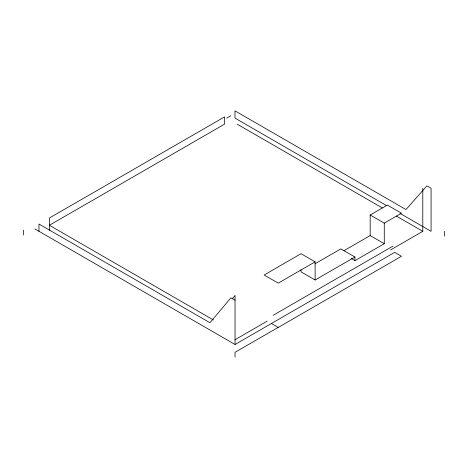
<?xml version="1.0" encoding="UTF-8"?>
<svg xmlns="http://www.w3.org/2000/svg" width="468" height="468" viewBox="0 0 468 468"><rect width="100%" height="100%" fill="white"/><g stroke="black" fill="none" stroke-linecap="round" stroke-linejoin="round"><path stroke-width="0.7" d="M232.251 298.76L235.047 295.437L235.047 344.495L34.831 228.899M226.717 118.117L230.859 115.725M370.176 214.999L387.381 205.066L401.474 213.209L384.275 223.137L370.176 214.999L370.176 235.568L384.275 243.705L384.275 223.137M315.122 261.852L278.244 283.146L264.145 275.008L301.023 253.714L315.122 261.852L315.122 279.999L354.937 257.014L354.937 260.641L384.275 243.705M314.929 263.835L340.839 248.877L354.937 257.014M343.962 250.702L370.176 235.568M273.154 315.297L393.038 246.08M235.047 339.715L267.286 321.101M390.523 249.953L422.797 231.321L422.797 188.247M235.047 344.495L394.659 252.346L401.421 256.312L278.191 327.46L271.428 323.493M278.191 327.395L235.047 352.305L235.047 357.142M386.796 205.756L234.994 118.117L234.994 110.857L405.978 209.57L426.933 185.86L431.075 188.247L431.075 231.321L400.081 213.426M237.141 124.137L382.379 207.985M396.273 216.005L422.797 231.321M351.257 258.517L354.937 260.641M315.122 279.999L301.023 271.861L301.023 269.685M235.047 300.216L230.911 297.823L209.951 322.745L38.973 224.032L38.973 231.291M213.461 319.995L49.397 225.272L224.57 124.137L224.57 116.877L49.397 218.012L49.397 230.35M444.6 231.321L444.6 236.159M23.4 230.11L23.4 234.948"/></g></svg>
